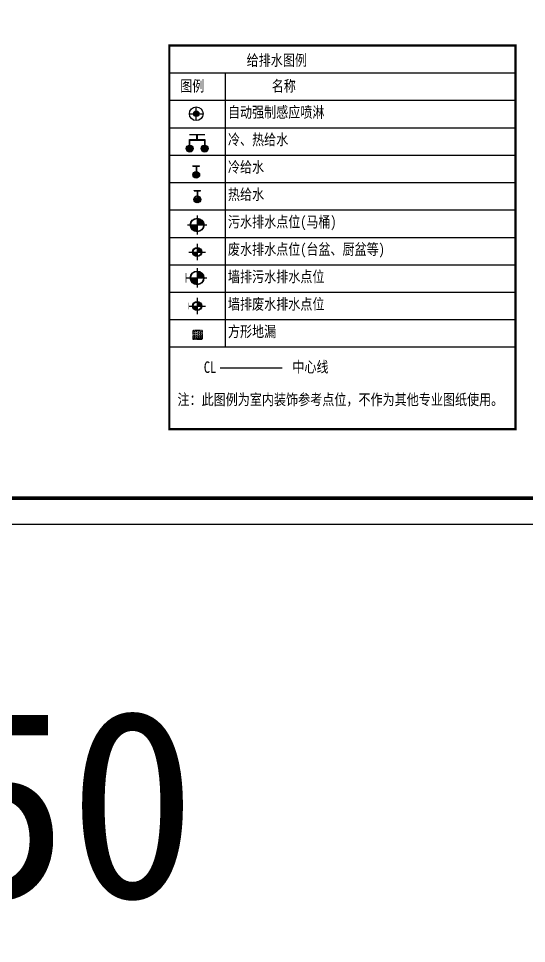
# Model space of a CAD drawing. Header units: millimetres. Extents: x 34817 to 170845, y 26625 to 47482.
# Drawn here: x 71301 to 75895, y 26625 to 34998 of the extents above; entities that cross this region are included whole.
import ezdxf
from ezdxf.enums import TextEntityAlignment as Align

# ---------------------------------------------------------------- set-up
doc = ezdxf.new("R2010")
doc.units = ezdxf.units.MM
doc.linetypes.add('DASHDOT', pattern=[1, 0.5, -0.25, 0, -0.25])
doc.linetypes.add('HIDDEN2', pattern=[4.7625, 3.175, -1.5875])
doc.layers.get('0').update_dxf_attribs({"color": 142})
for name, color, linetype in [('A-LIBRARY-图框', 13, 'Continuous'), ('M-机电符号', 4, 'Continuous'), ('M-水电位', 1, 'Continuous'), ('【公众号：Design大数据】加微信：koomoo88', 120, 'Continuous')]:
    doc.layers.add(name, color=color, linetype=linetype)
doc.styles.add('FACE-新宋体', font='simhei_0.ttf', dxfattribs={"width": 0.8})
doc.styles.add('新宋体', font='simhei_0.ttf', dxfattribs={"width": 0.7})
doc.styles.add('黑体', font='simhei_0.ttf')

# ---------------------------------------------------------------- blocks, each defined once
blk = doc.blocks.new('A$A20FB58630')
at = {"const_width": 0.938}
blk.add_lwpolyline([(43.07, 6.98), (623.11, 6.98), (623.11, 413.02), (43.07, 413.02)], close=True, dxfattribs=at)
at = {"layer": 'A-LIBRARY-图框', "color": 1}
blk.add_line((666.17, 0), (0, 0), dxfattribs=at)
at = {"style": '黑体'}
for tag, height, p in [('XXX', 3.5, (589.83, 374.91)), ('材料清单', 2.5, (592.38, 64.41)), ('1:60', 2.5, (579.33, 35.91)), ('2019.05', 2.5, (611.83, 35.91)), ('PL-00', 2.5, (592.33, 26.91))]:
    blk.add_attdef(tag, text='', height=height, dxfattribs=at).set_placement(p, align=Align.MIDDLE_CENTER)
blk.add_attdef('XXX室内装饰设计施工图', text='', height=3.5, rotation=90, dxfattribs=at).set_placement((577.33, 253.91), align=Align.MIDDLE_CENTER)
blk = doc.blocks.new('热水点')
h = blk.add_hatch()
h.set_pattern_fill('ANSI31', color=8, scale=7.5, style=0)
h.set_pattern_definition([(45, (190.625, -796.049), (-8.41899, 8.41899), [])])
edge = h.paths.add_edge_path()
edge.add_arc((0, -98), 37.5, 0, 360)
for p, q in [((-35, 0), (35, 0)), ((-35, -5), (-35, 0)), ((35, -5), (35, 0)), ((-35, -5), (-2, -5)), ((-2, -5), (-2, -61)), ((2, -5), (35, -5)), ((2, -5), (2, -61))]:
    blk.add_line(p, q)
at = {"color": 8}
for p, q in [((-35, -2), (35, -2)), ((0, -2), (0, -61))]:
    blk.add_line(p, q, dxfattribs=at)
blk.add_circle((0, -98), 37.5)
blk = doc.blocks.new('A$C37442022')
h = blk.add_hatch()
h.set_pattern_fill('ANSI31', color=20, scale=2.5, style=0)
h.set_pattern_definition([(45, (0, 0), (-2.80633, 2.80633), [])])
edge = h.paths.add_edge_path()
edge.add_arc((-63.5, 232.5), 12.5, 0, 360)
h = blk.add_hatch()
h.set_pattern_fill('ANSI31', color=5, scale=2.5, style=0)
h.set_pattern_definition([(45, (54.6875, 0), (-2.80633, 2.80633), [])])
edge = h.paths.add_edge_path()
edge.add_arc((-8.9, 232.5), 12.5, 0, 360)
for p, q in [((-64.3, 283.3), (-8.1, 283.3)), ((-37.8, 265.3), (-37.8, 283.3)), ((-34.6, 265.3), (-34.6, 283.3))]:
    blk.add_line(p, q)
for points in [[(-64.3, 245), (-64.3, 265.3), (-8.1, 265.3), (-8.1, 245)], [(-62.8, 245), (-62.8, 263.8), (-9.6, 263.8), (-9.6, 245)]]:
    blk.add_lwpolyline(points)
for centre, radius in [((-63.5, 232.5), 12.5), ((-8.9, 232.5), 12.5), ((-8.9, 232.5), 10.9)]:
    blk.add_circle(centre, radius)
blk = doc.blocks.new('冷水点')
h = blk.add_hatch()
h.set_pattern_fill('ANSI31', color=5, scale=2)
h.paths.add_polyline_path([(-33, -98, 1), (33, -98, 1)])
for p, q in [((-35, 0), (35, 0)), ((-35, -5), (-35, 0)), ((35, -5), (35, 0)), ((-35, -5), (-2, -5)), ((-2, -5), (-2, -61)), ((2, -5), (35, -5)), ((2, -5), (2, -61))]:
    blk.add_line(p, q)
for radius in [37.5, 32.8]:
    blk.add_circle((0, -98), radius)
blk = doc.blocks.new('sdwdfb')
h = blk.add_hatch()
h.set_pattern_fill('ANSI31', color=8, scale=0.8)
h.set_pattern_definition([(45, (-230.59671, 774.07645), (-0.070710678, 0.070710678), [])])
h.paths.add_polyline_path([(0, 0.44), (0, 0), (0.44, 0, 0.414214)])
h.paths.add_polyline_path([(0, 0), (-0.44, 0, 0.414214), (0, -0.44)])
for p, q in [((-0.9, 0), (0.9, 0)), ((0, 0.9), (0, -0.9))]:
    blk.add_line(p, q)
for radius in [0.5, 0.44]:
    blk.add_circle((0, 0), radius)
blk = doc.blocks.new('*U243')
h = blk.add_hatch(color=256)
edge = h.paths.add_edge_path()
edge.add_arc((0, 0), 30, 0, 360)
for p, q in [((-75, 0), (75, 0)), ((0, -75), (0, 75))]:
    blk.add_line(p, q)
for radius in [75, 30]:
    blk.add_circle((0, 0), radius)
blk = doc.blocks.new('asdf')
h = blk.add_hatch()
h.set_pattern_fill('ANSI31', color=8, scale=39.705342)
h.set_pattern_definition([(45, (464602.1836, 68819.088), (-3.50948954, 3.50948954), [])])
h.paths.add_polyline_path([(476047.1, 30819.6), (476047.1, 30785), (476081.7, 30785, 0.414214)])
h.paths.add_polyline_path([(476047.1, 30785), (476012.4, 30785, 0.414214), (476047.1, 30750.3)])
for p, q in [((476047.1, 30836.9), (476047.1, 30733)), ((475986.8, 30785), (476099.1, 30785))]:
    blk.add_line(p, q)
at = {"const_width": 2.48}
blk.add_lwpolyline([(475986.8, 30759), (475986.8, 30811)], dxfattribs=at)
for radius in [37.1, 34.6]:
    blk.add_circle((476047.1, 30785), radius)
blk = doc.blocks.new('*U246')
at = {"linetype": 'DASHDOT', "ltscale": 200}
blk.add_line((0, 13.5), (0, 0), dxfattribs=at)
at = {"style": '新宋体', "width": 0.8}
blk.add_attdef('FACE-CL', (0.02, 1.36), '', height=2.5, dxfattribs=at)
blk = doc.blocks.new('adad')
at = {"layer": 'M-水电位'}
h = blk.add_hatch(dxfattribs=at)
h.set_pattern_fill('ANSI31', color=256, scale=39.705342)
h.set_pattern_definition([(45, (407748.5916, 69297.1106), (-3.50948954, 3.50948954), [])])
h.paths.add_polyline_path([(419193.5, 30500.4), (419193.5, 30478.6), (419215.3, 30478.6, 0.414214)])
h.paths.add_polyline_path([(419193.5, 30478.6), (419171.7, 30478.6, 0.414214), (419193.5, 30456.7)])
for p, q in [((419193.5, 30523.2), (419193.5, 30433.9)), ((419148.5, 30478.6), (419238.2, 30478.6))]:
    blk.add_line(p, q, dxfattribs=at)
at = {"layer": 'M-水电位', "const_width": 2.48}
blk.add_lwpolyline([(419148.5, 30460.6), (419148.5, 30496.5)], dxfattribs=at)
at = {"layer": 'M-水电位'}
for radius in [24.8, 21.8]:
    blk.add_circle((419193.5, 30478.6), radius, dxfattribs=at)
blk = doc.blocks.new('ss')
at = {"linetype": 'HIDDEN2'}
blk.add_lwpolyline([(-100, 100), (0, 100), (0, 0), (-100, 0)], close=True, dxfattribs=at)
at = {"color": 8, "linetype": 'HIDDEN2'}
for points in [[(-88, 88), (-78, 88), (-78, 78), (-88, 78)], [(-88, 66), (-78, 66), (-78, 56), (-88, 56)], [(-88, 44), (-78, 44), (-78, 34), (-88, 34)], [(-88, 22), (-78, 22), (-78, 12), (-88, 12)], [(-66, 88), (-56, 88), (-56, 78), (-66, 78)], [(-66, 66), (-56, 66), (-56, 56), (-66, 56)], [(-66, 44), (-56, 44), (-56, 34), (-66, 34)], [(-66, 22), (-56, 22), (-56, 12), (-66, 12)], [(-34, 88), (-44, 88), (-44, 78), (-34, 78)], [(-34, 66), (-44, 66), (-44, 56), (-34, 56)], [(-34, 44), (-44, 44), (-44, 34), (-34, 34)], [(-34, 22), (-44, 22), (-44, 12), (-34, 12)], [(-12, 88), (-22, 88), (-22, 78), (-12, 78)], [(-12, 66), (-22, 66), (-22, 56), (-12, 56)], [(-12, 44), (-22, 44), (-22, 34), (-12, 34)], [(-12, 22), (-22, 22), (-22, 12), (-12, 12)]]:
    blk.add_lwpolyline(points, close=True, dxfattribs=at)

msp = doc.modelspace()

# ---------------------------------------------------------------- hatches: boundary and pattern name
at = {"layer": 'M-水电位'}
h = msp.add_hatch(dxfattribs=at)
h.set_pattern_fill('ANSI31', color=256, scale=66.175569)
h.set_pattern_definition([(45, (53841.499, 95857.556), (-5.8491492, 5.8491492), [])])
h.paths.add_polyline_path([(72916.3, 33186.8), (72916.3, 33129.1), (72974.1, 33129.1, 0.414214)])
h.paths.add_polyline_path([(72916.3, 33129.1), (72858.6, 33129.1, 0.414214), (72916.3, 33071.4)])

# ---------------------------------------------------------------- linework, layer by layer
for p, q in [((72664.4, 34506.1), (75795.8, 34506.1)), ((72664.4, 34257.9), (75795.8, 34257.9)), ((72664.4, 34009.8), (75795.8, 34009.8)), ((72664.4, 33761.6), (75795.8, 33761.6)), ((72664.4, 33513.5), (75795.8, 33513.5)), ((72664.4, 33265.3), (75795.8, 33265.3)), ((72664.4, 33017.1), (75795.8, 33017.1)), ((72664.4, 32769), (75795.8, 32769)), ((72664.4, 32520.8), (75795.8, 32520.8)), ((72664.4, 32272.7), (75795.8, 32272.7)), ((72664.4, 32024.5), (75795.8, 32024.5))]:
    msp.add_line(p, q)
at = {"color": 124}
msp.add_line((73168.3, 34506.1), (73168.3, 32024.5), dxfattribs=at)
at = {"const_width": 20.4}
msp.add_lwpolyline([(72664.4, 31280), (75795.8, 31280), (75795.8, 34754.2), (72664.4, 34754.2)], close=True, dxfattribs=at)
at = {"layer": 'M-水电位'}
for p, q in [((72916.3, 33215.7), (72916.3, 33042.5)), ((72829.7, 33129.1), (73003, 33129.1))]:
    msp.add_line(p, q, dxfattribs=at)
for radius in [61.9, 57.7]:
    msp.add_circle((72916.3, 33129.1), radius, dxfattribs=at)

# ---------------------------------------------------------------- block references
at = {"xscale": 1.666666666666772, "yscale": 1.666666666666772, "zscale": 1.666666666666772}
msp.add_blockref('adad', (-625739.5, -18402.4), dxfattribs=at)
at = {"layer": 'A-LIBRARY-图框', "xscale": 34.03219720310778, "yscale": 34.03219720310778, "zscale": 34.03219720310778}
msp.add_blockref('A$A20FB58630', (57488.5, 30418.1), dxfattribs=at)
at = {"layer": 'M-机电符号'}
ref = msp.add_blockref('*U246', (73123.4, 31832.5), dxfattribs=dict(at, xscale=-41.6666666666693, yscale=41.6666666666693, zscale=41.6666666666693, rotation=270.0000000000016))
ref.add_attrib('FACE-CL', 'CL', dxfattribs={"layer": '0', "height": 104.17, "style": 'FACE-新宋体', "width": 0.8}).set_placement((72976.2, 31758.4), align=Align.BOTTOM_LEFT)
at = {"layer": 'M-水电位'}
for name, p, xscale, yscale, zscale in [('*U243', (72908.3, 34136.1), 0.8271946184317622, 0.8271946184317622, 0.8271946184317622), ('A$C37442022', (73006.2, 33243.6), 2.481583855349459, 2.481583855349459, 2.481583855349459), ('冷水点', (72907.6, 33664.1), 0.8271946184317622, 0.8271946184317622, 0.8271946184317622), ('热水点', (72917.4, 33442), 0.8271946184317622, 0.8271946184317622, 0.8271946184317622), ('sdwdfb', (72916.3, 32884.1), 82.71946184317622, 82.71946184317622, 82.71946184317622), ('asdf', (-720495.5, -18657.8), 1.666666666666772, 1.666666666666772, 1.666666666666772), ('ss', (72962.2, 32092.6), 0.833333333333386, 0.833333333333386, 0.833333333333386)]:
    msp.add_blockref(name, p, dxfattribs=dict(at, xscale=xscale, yscale=yscale, zscale=zscale))

# ---------------------------------------------------------------- texts
at = {"style": '黑体', "width": 0.8}
msp.add_text('给排水图例', height=100, dxfattribs=at).set_placement((73636.5, 34570.6), align=Align.CENTER)
for s, height, p in [('图例', 100, (72763.5, 34337.6)), ('名称', 100, (73591, 34337.6)), ('自动强制感应喷淋', 100, (73194.6, 34100.5)), ('冷、热给水', 100, (73194.6, 33852.3)), ('冷给水', 100, (73194.6, 33604.1)), ('热给水', 100, (73194.6, 33356)), ('污水排水点位(马桶)', 100, (73194.6, 33107.8)), ('废水排水点位(台盆、厨盆等)', 100.001, (73194.6, 32859.7)), ('墙排污水排水点位', 100, (73194.6, 32611.5)), ('墙排废水排水点位', 100, (73194.6, 32363.3)), ('方形地漏', 100, (73194.6, 32115.2)), ('中心线', 100, (73777.1, 31794.4)), ('注：此图例为室内装饰参考点位，不作为其他专业图纸使用。', 100.001, (72738.1, 31499.1))]:
    msp.add_text(s, height=height, dxfattribs=at).set_placement(p)
at = {"layer": '【公众号：Design大数据】加微信：koomoo88', "style": '黑体'}
msp.add_text('A3   1/50', height=1701.61, dxfattribs=at).set_placement((62492.5, 27039.2))

doc.saveas('drawing.dxf')
